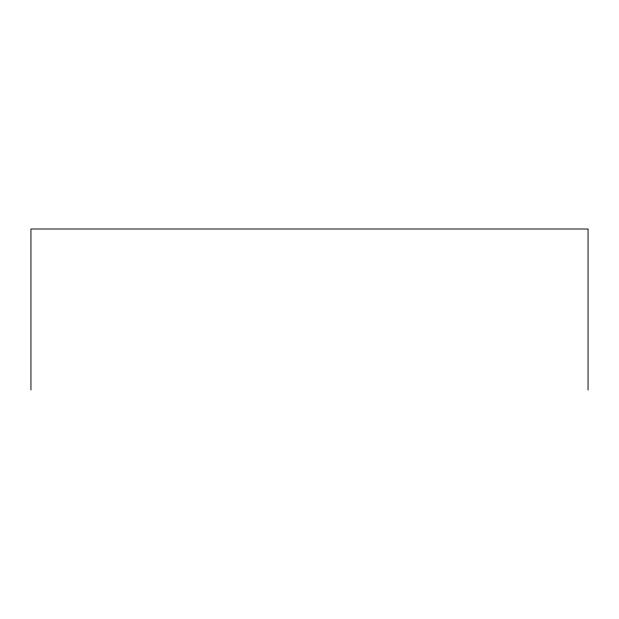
<?xml version="1.0" encoding="UTF-8"?>
<svg xmlns="http://www.w3.org/2000/svg" width="619" height="619" viewBox="0 0 619 619"><rect width="100%" height="100%" fill="white"/><g stroke="black" fill="none" stroke-linecap="round" stroke-linejoin="round"><path stroke-width="0.93" d="M588.05 390.001L588.05 228.999L30.95 228.999L30.95 390.001"/></g></svg>
